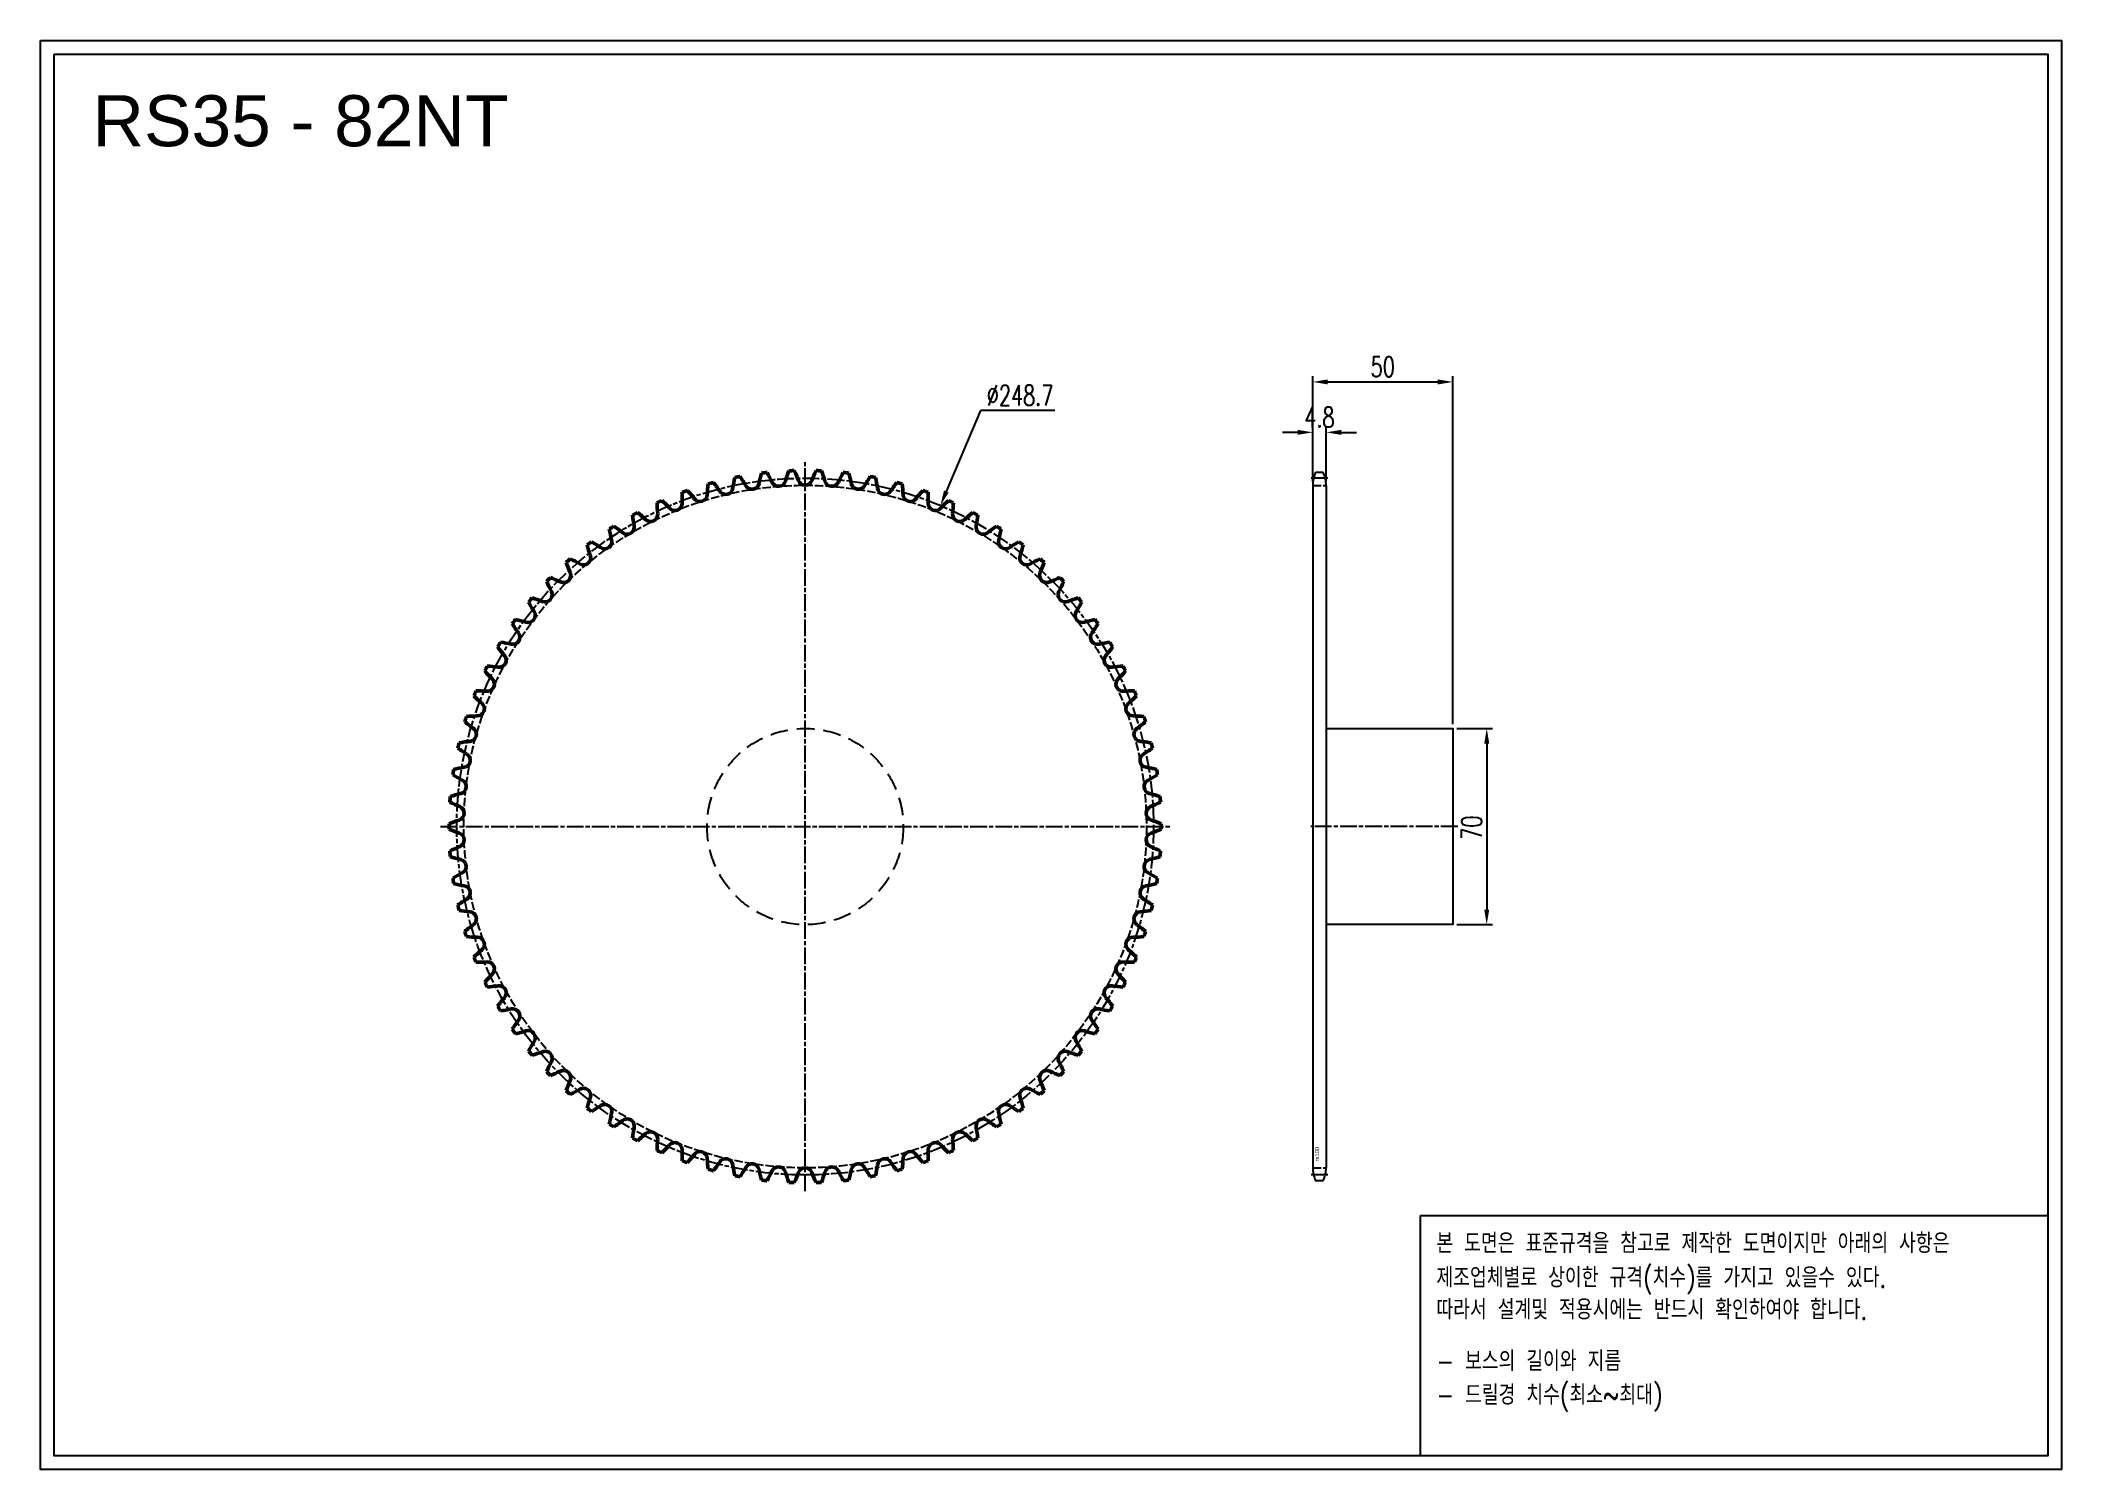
# Model space of a CAD drawing. Header units: millimetres. Extents: x -43225 to -42503, y 3815 to 4325.
import ezdxf

# ---------------------------------------------------------------- set-up
doc = ezdxf.new("R2010")
doc.units = ezdxf.units.MM
for name, pattern in [('AM_ISO02W050', [7.5, 6, -1.5]), ('AM_ISO02W050x2', [3.75, 3, -0.75]), ('AM_ISO08W050', [18, 12, -1.5, 3, -1.5]), ('AM_ISO08W050x2', [9, 6, -0.75, 1.5, -0.75]), ('HIDDEN', [9.525, 6.35, -3.175])]:
    doc.linetypes.add(name, pattern=pattern)
for name, color, linetype, lineweight in [('AM_0N', 7, 'Continuous', 50), ('AM_3N', 6, 'AM_ISO02W050', 25), ('AM_7', 4, 'AM_ISO08W050', 25), ('AM_7N', 4, 'AM_ISO08W050', 25)]:
    doc.layers.add(name, color=color, linetype=linetype, lineweight=lineweight)
doc.layers.add('HL', color=2, linetype='HIDDEN')
doc.layers.add('S-DIM', color=7, linetype='Continuous')
doc.styles.add('HAN', font='ROMANS.shx', dxfattribs={"width": 0.7, "bigfont": 'whgtxt.shx'})
doc.styles.add('HSG', font='SIMPLEX.shx', dxfattribs={"width": 0.7, "bigfont": 'HSG.shx'})
doc.styles.get("Standard").update_dxf_attribs({"font": 'arial.ttf'})
doc.dimstyles.new('APP16', dxfattribs={"dimscale": 3, "dimtxt": 2.4, "dimasz": 1.8, "dimexe": 0.7, "dimexo": 0.5, "dimgap": 0.6, "dimtad": 1, "dimtoh": 1, "dimdec": 1, "dimrnd": 0.01, "dimzin": 9, "dimdsep": 46, "dimtxsty": 'HSG', "dimcen": 0, "dimclrd": 1, "dimclre": 1, "dimclrt": 256, "dimazin": 2, "dimtp": 1, "dimtm": 1, "dimtfac": 0.5, "dimtdec": 1, "dimtofl": 0, "dimtmove": 0, "dimatfit": 3, "dimfxl": 0, "dimtvp": 1, "dimtolj": 2, "dimlwd": -1, "dimlwe": -1, "dimarcsym": 0})

# ---------------------------------------------------------------- blocks, each defined once
blk = doc.blocks.new('*D1')
at = {"layer": 'Defpoints', "color": 0, "transparency": 16777216}
for p in [(-42720.71, 4079.25), (-42720.71, 4009.25), (-42708.59, 4009.25)]:
    blk.add_point(p, dxfattribs=at)
at = {"layer": 'S-DIM', "color": 1, "transparency": 16777216}
for p, q in [((-42719.21, 4079.25), (-42706.49, 4079.25)), ((-42708.59, 4073.85), (-42708.59, 4014.65)), ((-42719.21, 4009.25), (-42706.49, 4009.25))]:
    blk.add_line(p, q, dxfattribs=at)
for points in [[(-42709.49, 4073.85), (-42707.69, 4073.85), (-42708.59, 4079.25)], [(-42709.49, 4014.65), (-42707.69, 4014.65), (-42708.59, 4009.25)]]:
    blk.add_solid(points, dxfattribs=at)
at = {"layer": 'S-DIM', "transparency": 16777216, "insert": (-42713.99, 4043.87), "char_height": 7.2, "attachment_point": 5, "rotation": 90, "style": 'HSG'}
blk.add_mtext('\\A2;70', dxfattribs=at)
blk = doc.blocks.new('*D2')
at = {"layer": 'Defpoints', "color": 0, "transparency": 16777216}
for p in [(-42765.91, 4184.94), (-42770.71, 4165.87), (-42765.91, 4165.87)]:
    blk.add_point(p, dxfattribs=at)
at = {"layer": 'S-DIM', "color": 1, "transparency": 16777216}
for p, q in [((-42776.11, 4184.94), (-42781.51, 4184.94)), ((-42770.71, 4167.37), (-42770.71, 4187.04)), ((-42765.91, 4167.37), (-42765.91, 4187.04)), ((-42760.51, 4184.94), (-42755.11, 4184.94))]:
    blk.add_line(p, q, dxfattribs=at)
for points in [[(-42776.11, 4185.84), (-42776.11, 4184.04), (-42770.71, 4184.94)], [(-42760.51, 4185.84), (-42760.51, 4184.04), (-42765.91, 4184.94)]]:
    blk.add_solid(points, dxfattribs=at)
at = {"layer": 'S-DIM', "transparency": 16777216, "insert": (-42768.31, 4190.34), "char_height": 7.2, "attachment_point": 5, "style": 'HSG'}
blk.add_mtext('\\A2;4.8', dxfattribs=at)
blk = doc.blocks.new('*D3')
at = {"layer": 'Defpoints', "color": 0, "transparency": 16777216}
for p in [(-42720.71, 4202.94), (-42770.71, 4165.87), (-42720.71, 4079.25)]:
    blk.add_point(p, dxfattribs=at)
at = {"layer": 'S-DIM', "color": 1, "transparency": 16777216}
for p, q in [((-42770.71, 4167.37), (-42770.71, 4205.04)), ((-42765.31, 4202.94), (-42726.11, 4202.94)), ((-42720.71, 4080.75), (-42720.71, 4205.04))]:
    blk.add_line(p, q, dxfattribs=at)
for points in [[(-42765.31, 4203.84), (-42765.31, 4202.04), (-42770.71, 4202.94)], [(-42726.11, 4203.84), (-42726.11, 4202.04), (-42720.71, 4202.94)]]:
    blk.add_solid(points, dxfattribs=at)
at = {"layer": 'S-DIM', "transparency": 16777216, "insert": (-42745.71, 4208.34), "char_height": 7.2, "attachment_point": 5, "style": 'HSG'}
blk.add_mtext('\\A2;50', dxfattribs=at)
blk = doc.blocks.new('*D4')
at = {"layer": 'Defpoints', "color": 0, "transparency": 16777216}
for p in [(-42903.56, 4158.84), (-43000.11, 3929.67)]:
    blk.add_point(p, dxfattribs=at)
at = {"layer": 'S-DIM', "color": 1, "transparency": 16777216}
for p, q in [((-42889.29, 4192.73), (-42901.47, 4163.81)), ((-42862.77, 4192.73), (-42889.29, 4192.73))]:
    blk.add_line(p, q, dxfattribs=at)
blk.add_solid([(-42902.3, 4164.16), (-42900.64, 4163.46), (-42903.56, 4158.84)], dxfattribs=at)
at = {"layer": 'S-DIM', "transparency": 16777216, "insert": (-42875.13, 4198.13), "char_height": 7.2, "attachment_point": 5, "style": 'HSG'}
blk.add_mtext('\\A2;∅248.7', dxfattribs=at)
blk = doc.blocks.new('notice1')
at = {"color": 4}
blk.add_lwpolyline([(-22142.12, 1735.9), (-22053.8, 1735.9), (-22053.8, 1702.07), (-22142.12, 1702.07)], close=True, dxfattribs=at)
at = {"color": 4, "style": 'HAN', "width": 0.8}
for s, p in [('본 도면은 표준규격을 참고로 제작한 도면이지만 아래의 사항은', (-22139.9, 1730.62)), ('제조업체별로 상이한 규격(치수)를 가지고 있을수 있다.', (-22139.9, 1725.78)), ('따라서 설계및 적용시에는 반드시 확인하여야 합니다.', (-22139.9, 1721.28)), ('- 보스의 길이와 지름', (-22139.9, 1714.03)), ('- 드릴경 치수(최소~최대)', (-22139.9, 1709.27))]:
    blk.add_text(s, height=2.7949, dxfattribs=at).set_placement(p)

msp = doc.modelspace()

# ---------------------------------------------------------------- linework, layer by layer
for p, q in [((-42766.98, 4170.67), (-42769.64, 4170.67)), ((-42770.71, 4165.87), (-42770.71, 3922.64)), ((-42765.91, 4165.87), (-42765.91, 3922.64)), ((-42766.98, 3917.84), (-42769.64, 3917.84))]:
    msp.add_line(p, q)
for points in [[(-43224.77, 4324.81), (-42503.44, 4324.81), (-42503.44, 3814.78), (-43224.77, 3814.78)], [(-43219.91, 4319.95), (-42508.29, 4319.95), (-42508.29, 3819.64), (-43219.91, 3819.64)]]:
    msp.add_lwpolyline(points, close=True)
msp.add_lwpolyline([(-42765.91, 4079.25), (-42720.71, 4079.25), (-42720.71, 4009.25), (-42765.91, 4009.25)])
for centre, start, end in [((-42759.41, 4165.87), 154.86334, 180), ((-42777.21, 4165.87), 0, 25.13666), ((-42759.41, 3922.64), 180, 205.13666), ((-42777.21, 3922.64), 334.86334, 0)]:
    msp.add_arc(centre, 11.3, start, end)
at = {"layer": 'AM_0N'}
for centre, radius, start, end in [((-42918.18, 4156.19), 51.21, 163.88619, 168.23171), ((-42951.84, 4044.25), 127.1, 96.1494, 97.02133), ((-43010.12, 4145.58), 51.21, 24.93902, 29.28455), ((-42909.71, 4153.29), 51.21, 159.49594, 163.84146), ((-42951.84, 4044.25), 127.1, 91.75916, 92.63108), ((-43002.19, 4149.74), 51.21, 20.54878, 24.8943), ((-42901.49, 4149.74), 51.21, 155.1057, 159.45122), ((-42951.84, 4044.25), 127.1, 87.36892, 88.24084), ((-42993.97, 4153.29), 51.21, 16.15854, 20.50406), ((-42893.56, 4145.58), 51.21, 150.71545, 155.06098), ((-42951.84, 4044.25), 127.1, 82.97867, 83.8506), ((-42985.5, 4156.19), 51.21, 11.76829, 16.11381), ((-42944.57, 4160.92), 51.21, 177.05692, 181.40244), ((-42951.84, 4044.25), 127.1, 109.32013, 110.19206), ((-43031.67, 4129.63), 51.21, 38.10976, 42.45528), ((-42989.36, 4162.82), 2.57, 218.10976, 357.0122), ((-42935.66, 4160.02), 51.21, 172.66667, 177.0122), ((-42951.84, 4044.25), 127.1, 104.92989, 105.80182), ((-43024.9, 4135.49), 51.21, 33.71951, 38.06503), ((-42980.18, 4165.35), 2.57, 213.71951, 352.62195), ((-42926.85, 4158.44), 51.21, 168.27643, 172.62195), ((-42951.84, 4044.25), 127.1, 100.53965, 101.41157), ((-43017.7, 4140.82), 51.21, 29.32927, 33.67479), ((-42970.82, 4167.16), 2.57, 209.32927, 348.23171), ((-42961.36, 4168.25), 2.57, 204.93902, 343.84146), ((-42951.84, 4168.62), 2.57, 200.54878, 339.45122), ((-42942.32, 4168.25), 2.57, 196.15854, 335.06098), ((-42932.85, 4167.16), 2.57, 191.76829, 330.67073), ((-42885.98, 4140.82), 51.21, 146.32521, 150.67073), ((-42951.84, 4044.25), 127.1, 78.58843, 79.46035), ((-42976.83, 4158.44), 51.21, 7.37805, 11.72357), ((-42923.5, 4165.35), 2.57, 187.37805, 326.28049), ((-42878.78, 4135.49), 51.21, 141.93497, 146.28049), ((-42951.84, 4044.25), 127.1, 74.19818, 75.07011), ((-42968.01, 4160.02), 51.21, 2.9878, 7.33333), ((-42914.32, 4162.82), 2.57, 182.9878, 321.89024), ((-42872.01, 4129.63), 51.21, 137.54472, 141.89024), ((-42951.84, 4044.25), 127.1, 69.80794, 70.67987), ((-42959.11, 4160.92), 51.21, 358.59756, 2.94308), ((-42951.84, 4044.25), 127.1, 118.10062, 118.97255), ((-42962.47, 4160.66), 51.21, 185.83741, 190.18293), ((-43043.77, 4116.45), 51.21, 46.89024, 51.23576), ((-43007.02, 4155.7), 2.57, 226.89024, 5.79268), ((-42951.84, 4044.25), 127.1, 113.71038, 114.5823), ((-42953.52, 4161.13), 51.21, 181.44716, 185.79268), ((-43037.97, 4123.27), 51.21, 42.5, 46.84552), ((-42998.33, 4159.6), 2.57, 222.5, 1.40244), ((-42905.35, 4159.6), 2.57, 178.59756, 317.5), ((-42865.7, 4123.27), 51.21, 133.15448, 137.5), ((-42951.84, 4044.25), 127.1, 65.4177, 66.28962), ((-42896.66, 4155.7), 2.57, 174.20732, 313.10976), ((-42950.15, 4161.13), 51.21, 354.20732, 358.55284), ((-42859.91, 4116.45), 51.21, 128.76424, 133.10976), ((-42951.84, 4044.25), 127.1, 61.02745, 61.89938), ((-42941.21, 4160.66), 51.21, 349.81707, 354.16259), ((-42951.84, 4044.25), 127.1, 122.49087, 123.36279), ((-42971.35, 4159.5), 51.21, 190.22765, 194.57317), ((-43049.03, 4109.2), 51.21, 51.28049, 55.62601), ((-43015.39, 4151.15), 2.57, 231.28049, 10.18293), ((-42888.29, 4151.15), 2.57, 169.81707, 308.71951), ((-42854.65, 4109.2), 51.21, 124.37399, 128.71951), ((-42951.84, 4044.25), 127.1, 56.63721, 57.50913), ((-42932.33, 4159.5), 51.21, 345.42683, 349.77235), ((-43030.96, 4140.2), 2.57, 240.06098, 18.96341), ((-42951.84, 4044.25), 127.1, 126.88111, 127.75304), ((-42980.11, 4157.67), 51.21, 194.61789, 198.96341), ((-43053.71, 4101.57), 51.21, 55.67073, 60.01625), ((-43023.39, 4145.97), 2.57, 235.67073, 14.57317), ((-42880.29, 4145.97), 2.57, 165.42683, 304.32927), ((-42849.97, 4101.57), 51.21, 119.98375, 124.32927), ((-42951.84, 4044.25), 127.1, 52.24696, 53.11889), ((-42872.71, 4140.2), 2.57, 161.03659, 299.93902), ((-42923.57, 4157.67), 51.21, 341.03659, 345.38211), ((-43038.08, 4133.86), 2.57, 244.45122, 23.35366), ((-42951.84, 4044.25), 127.1, 131.27135, 132.14328), ((-42988.71, 4155.17), 51.21, 199.00814, 203.35366), ((-43057.8, 4093.6), 51.21, 60.06098, 64.4065), ((-42845.88, 4093.6), 51.21, 115.5935, 119.93902), ((-42865.6, 4133.86), 2.57, 156.64634, 295.54878), ((-42951.84, 4044.25), 127.1, 47.85672, 48.72865), ((-42914.97, 4155.17), 51.21, 336.64634, 340.99186), ((-43044.68, 4127), 2.57, 248.84146, 27.7439), ((-42951.84, 4044.25), 127.1, 135.6616, 136.53352), ((-42997.09, 4152.03), 51.21, 203.39838, 207.7439), ((-43061.27, 4085.35), 51.21, 64.45122, 68.79674), ((-42842.41, 4085.35), 51.21, 111.20326, 115.54878), ((-42858.99, 4127), 2.57, 152.2561, 291.15854), ((-42906.58, 4152.03), 51.21, 332.2561, 336.60162), ((-42951.84, 4044.25), 127.1, 43.46648, 44.3384), ((-43050.74, 4119.65), 2.57, 253.23171, 32.13415), ((-42951.84, 4044.25), 127.1, 140.05184, 140.92377), ((-43005.21, 4148.25), 51.21, 207.78863, 212.13415), ((-43064.09, 4076.85), 51.21, 68.84146, 73.18698), ((-42839.59, 4076.85), 51.21, 106.81302, 111.15854), ((-42852.93, 4119.65), 2.57, 147.86585, 286.76829), ((-42898.47, 4148.25), 51.21, 327.86585, 332.21137), ((-42951.84, 4044.25), 127.1, 39.07623, 39.94816), ((-43056.23, 4111.85), 2.57, 257.62195, 36.52439), ((-42951.84, 4044.25), 127.1, 144.44209, 145.31401), ((-43013.01, 4143.86), 51.21, 212.17887, 216.52439), ((-43066.26, 4068.16), 51.21, 73.23171, 77.57723), ((-42837.42, 4068.16), 51.21, 102.42277, 106.76829), ((-42847.45, 4111.85), 2.57, 143.47561, 282.37805), ((-42890.66, 4143.86), 51.21, 323.47561, 327.82113), ((-42951.84, 4044.25), 127.1, 34.68599, 35.55791), ((-42951.84, 4044.25), 127.1, 148.83233, 149.70426), ((-43020.46, 4138.88), 51.21, 216.56911, 220.91463), ((-43061.09, 4103.66), 2.57, 262.0122, 40.91463), ((-43067.75, 4059.33), 51.21, 77.62195, 81.96747), ((-42835.93, 4059.33), 51.21, 98.03253, 102.37805), ((-42842.58, 4103.66), 2.57, 139.08537, 277.9878), ((-42883.22, 4138.88), 51.21, 319.08537, 323.43089), ((-42951.84, 4044.25), 127.1, 30.29574, 31.16767), ((-42951.84, 4044.25), 127.1, 153.22257, 154.0945), ((-43027.5, 4133.35), 51.21, 220.95936, 225.30488), ((-43068.57, 4050.41), 51.21, 82.0122, 86.35772), ((-42835.11, 4050.41), 51.21, 93.64228, 97.9878), ((-42876.18, 4133.35), 51.21, 314.69512, 319.04064), ((-42951.84, 4044.25), 127.1, 25.9055, 26.77743), ((-42951.84, 4044.25), 127.1, 157.61282, 158.48474), ((-43034.1, 4127.3), 51.21, 225.3496, 229.69512), ((-43068.7, 4041.46), 51.21, 86.40244, 90.74796), ((-43065.32, 4095.13), 2.57, 266.40244, 45.30488), ((-42838.36, 4095.13), 2.57, 134.69512, 273.59756), ((-42834.98, 4041.46), 51.21, 89.25204, 93.59756), ((-42869.58, 4127.3), 51.21, 310.30488, 314.6504), ((-42951.84, 4044.25), 127.1, 21.51526, 22.38718), ((-42951.84, 4044.25), 127.1, 162.00306, 162.87499), ((-43068.14, 4032.52), 51.21, 90.79268, 95.1382), ((-43068.88, 4086.29), 2.57, 270.79268, 49.69512), ((-42834.8, 4086.29), 2.57, 130.30488, 269.20732), ((-42835.54, 4032.52), 51.21, 84.8618, 89.20732), ((-42951.84, 4044.25), 127.1, 17.12501, 17.99694), ((-43040.22, 4120.76), 51.21, 229.73984, 234.08537), ((-43071.76, 4077.21), 2.57, 275.18293, 54.08537), ((-42831.92, 4077.21), 2.57, 125.91463, 264.81707), ((-42863.46, 4120.76), 51.21, 305.91463, 310.26016), ((-42951.84, 4044.25), 127.1, 166.39331, 167.26523), ((-43045.81, 4113.77), 51.21, 234.13009, 238.47561), ((-43066.9, 4023.65), 51.21, 95.18293, 99.52845), ((-43073.93, 4067.93), 2.57, 279.57317, 58.47561), ((-42829.75, 4067.93), 2.57, 121.52439, 260.42683), ((-42836.78, 4023.65), 51.21, 80.47155, 84.81707), ((-42857.87, 4113.77), 51.21, 301.52439, 305.86991), ((-42951.84, 4044.25), 127.1, 12.73477, 13.60669), ((-42951.84, 4044.25), 127.1, 170.78355, 171.65547), ((-43050.86, 4106.37), 51.21, 238.52033, 242.86585), ((-43064.99, 4014.91), 51.21, 99.57317, 103.91869), ((-42838.69, 4014.91), 51.21, 76.08131, 80.42683), ((-42852.82, 4106.37), 51.21, 297.13415, 301.47967), ((-42951.84, 4044.25), 127.1, 8.34453, 9.21645), ((-42951.84, 4044.25), 127.1, 175.17379, 176.04572), ((-43062.41, 4006.33), 51.21, 103.96341, 108.30894), ((-43075.38, 4058.52), 2.57, 283.96341, 62.86585), ((-42828.3, 4058.52), 2.57, 117.13415, 256.03659), ((-42841.27, 4006.33), 51.21, 71.69106, 76.03659), ((-42951.84, 4044.25), 127.1, 3.95428, 4.82621), ((-43055.32, 4098.61), 51.21, 242.91058, 247.2561), ((-43076.11, 4049.02), 2.57, 288.35366, 67.2561), ((-42827.57, 4049.02), 2.57, 112.7439, 251.64634), ((-42848.36, 4098.61), 51.21, 292.7439, 297.08942), ((-43059.18, 3997.98), 51.21, 108.35366, 112.69918), ((-42951.84, 4044.25), 127.1, 179.56404, 180.43596), ((-43059.18, 4090.53), 51.21, 247.30082, 251.64634), ((-43076.11, 4039.49), 2.57, 292.7439, 71.64634), ((-42827.57, 4039.49), 2.57, 108.35366, 247.2561), ((-42844.5, 3997.98), 51.21, 67.30082, 71.64634), ((-42844.5, 4090.53), 51.21, 288.35366, 292.69918), ((-42951.84, 4044.25), 127.1, 359.56404, 0.43596), ((-43055.32, 3989.9), 51.21, 112.7439, 117.08942), ((-42951.84, 4044.25), 127.1, 183.95428, 184.82621), ((-43062.41, 4082.17), 51.21, 251.69106, 256.03659), ((-43075.38, 4029.99), 2.57, 297.13415, 76.03659), ((-42828.3, 4029.99), 2.57, 103.96341, 242.86585), ((-42841.27, 4082.17), 51.21, 283.96341, 288.30894), ((-42848.36, 3989.9), 51.21, 62.91058, 67.2561), ((-42951.84, 4044.25), 127.1, 355.17379, 356.04572), ((-43050.86, 3982.14), 51.21, 117.13415, 121.47967), ((-42951.84, 4044.25), 127.1, 188.34453, 189.21645), ((-42852.82, 3982.14), 51.21, 58.52033, 62.86585), ((-42951.84, 4044.25), 127.1, 350.78355, 351.65547), ((-43064.99, 4073.6), 51.21, 256.08131, 260.42683), ((-43045.81, 3974.74), 51.21, 121.52439, 125.86991), ((-43073.93, 4020.57), 2.57, 301.52439, 80.42683), ((-42829.75, 4020.57), 2.57, 99.57317, 238.47561), ((-42857.87, 3974.74), 51.21, 54.13009, 58.47561), ((-42838.69, 4073.6), 51.21, 279.57317, 283.91869), ((-42951.84, 4044.25), 127.1, 192.73477, 193.60669), ((-43066.9, 4064.85), 51.21, 260.47155, 264.81707), ((-43071.76, 4011.3), 2.57, 305.91463, 84.81707), ((-42831.92, 4011.3), 2.57, 95.18293, 234.08537), ((-42836.78, 4064.85), 51.21, 275.18293, 279.52845), ((-42951.84, 4044.25), 127.1, 346.39331, 347.26523), ((-43040.22, 3967.75), 51.21, 125.91463, 130.26016), ((-42951.84, 4044.25), 127.1, 197.12501, 197.99694), ((-43068.14, 4055.98), 51.21, 264.8618, 269.20732), ((-43068.88, 4002.22), 2.57, 310.30488, 89.20732), ((-42834.8, 4002.22), 2.57, 90.79268, 229.69512), ((-42835.54, 4055.98), 51.21, 270.79268, 275.1382), ((-42863.46, 3967.75), 51.21, 49.73984, 54.08537), ((-42951.84, 4044.25), 127.1, 342.00306, 342.87499), ((-43034.1, 3961.21), 51.21, 130.30488, 134.6504), ((-42951.84, 4044.25), 127.1, 201.51526, 202.38718), ((-42869.58, 3961.21), 51.21, 45.3496, 49.69512), ((-42951.84, 4044.25), 127.1, 337.61282, 338.48474), ((-43068.7, 4047.05), 51.21, 269.25204, 273.59756), ((-43027.5, 3955.16), 51.21, 134.69512, 139.04064), ((-43065.32, 3993.38), 2.57, 314.69512, 93.59756), ((-42838.36, 3993.38), 2.57, 86.40244, 225.30488), ((-42876.18, 3955.16), 51.21, 40.95936, 45.30488), ((-42834.98, 4047.05), 51.21, 266.40244, 270.74796), ((-42951.84, 4044.25), 127.1, 205.9055, 206.77743), ((-43068.57, 4038.09), 51.21, 273.64228, 277.9878), ((-43020.46, 3949.62), 51.21, 139.08537, 143.43089), ((-43061.09, 3984.84), 2.57, 319.08537, 97.9878), ((-42842.58, 3984.84), 2.57, 82.0122, 220.91463), ((-42883.22, 3949.62), 51.21, 36.56911, 40.91463), ((-42835.11, 4038.09), 51.21, 262.0122, 266.35772), ((-42951.84, 4044.25), 127.1, 333.22257, 334.0945), ((-42951.84, 4044.25), 127.1, 210.29574, 211.16767), ((-43067.75, 4029.17), 51.21, 278.03253, 282.37805), ((-43056.23, 3976.65), 2.57, 323.47561, 102.37805), ((-43013.01, 3944.65), 51.21, 143.47561, 147.82113), ((-42847.45, 3976.65), 2.57, 77.62195, 216.52439), ((-42890.66, 3944.65), 51.21, 32.17887, 36.52439), ((-42835.93, 4029.17), 51.21, 257.62195, 261.96747), ((-42951.84, 4044.25), 127.1, 328.83233, 329.70426), ((-42951.84, 4044.25), 127.1, 214.68599, 215.55791), ((-43066.26, 4020.35), 51.21, 282.42277, 286.76829), ((-43050.74, 3968.86), 2.57, 327.86585, 106.76829), ((-43005.21, 3940.26), 51.21, 147.86585, 152.21137), ((-42852.93, 3968.86), 2.57, 73.23171, 212.13415), ((-42898.47, 3940.26), 51.21, 27.78863, 32.13415), ((-42837.42, 4020.35), 51.21, 253.23171, 257.57723), ((-42951.84, 4044.25), 127.1, 324.44209, 325.31401), ((-42951.84, 4044.25), 127.1, 219.07623, 219.94816), ((-43064.09, 4011.66), 51.21, 286.81302, 291.15854), ((-43044.68, 3961.51), 2.57, 332.2561, 111.15854), ((-42997.09, 3936.48), 51.21, 152.2561, 156.60162), ((-42858.99, 3961.51), 2.57, 68.84146, 207.7439), ((-42906.58, 3936.48), 51.21, 23.39838, 27.7439), ((-42839.59, 4011.66), 51.21, 248.84146, 253.18698), ((-42951.84, 4044.25), 127.1, 320.05184, 320.92377), ((-42951.84, 4044.25), 127.1, 223.46648, 224.3384), ((-43061.27, 4003.16), 51.21, 291.20326, 295.54878), ((-43038.08, 3954.65), 2.57, 336.64634, 115.54878), ((-42988.71, 3933.33), 51.21, 156.64634, 160.99186), ((-42865.6, 3954.65), 2.57, 64.45122, 203.35366), ((-42914.97, 3933.33), 51.21, 19.00814, 23.35366), ((-42842.41, 4003.16), 51.21, 244.45122, 248.79674), ((-42951.84, 4044.25), 127.1, 315.6616, 316.53352), ((-42951.84, 4044.25), 127.1, 227.85672, 228.72865), ((-43057.8, 3994.9), 51.21, 295.5935, 299.93902), ((-43030.96, 3948.31), 2.57, 341.03659, 119.93902), ((-42980.11, 3930.83), 51.21, 161.03659, 165.38211), ((-42872.71, 3948.31), 2.57, 60.06098, 198.96341), ((-42923.57, 3930.83), 51.21, 14.61789, 18.96341), ((-42845.88, 3994.9), 51.21, 240.06098, 244.4065), ((-42951.84, 4044.25), 127.1, 311.27135, 312.14328), ((-42951.84, 4044.25), 127.1, 232.24696, 233.11889), ((-43053.71, 3986.94), 51.21, 299.98375, 304.32927), ((-43023.39, 3942.53), 2.57, 345.42683, 124.32927), ((-42971.35, 3929), 51.21, 165.42683, 169.77235), ((-43049.03, 3979.31), 51.21, 304.37399, 308.71951), ((-43015.39, 3937.35), 2.57, 349.81707, 128.71951), ((-42888.29, 3937.35), 2.57, 51.28049, 190.18293), ((-42854.65, 3979.31), 51.21, 231.28049, 235.62601), ((-42880.29, 3942.53), 2.57, 55.67073, 194.57317), ((-42932.33, 3929), 51.21, 10.22765, 14.57317), ((-42849.97, 3986.94), 51.21, 235.67073, 240.01625), ((-42951.84, 4044.25), 127.1, 306.88111, 307.75304), ((-42951.84, 4044.25), 127.1, 236.63721, 237.50913), ((-42962.47, 3927.85), 51.21, 169.81707, 174.16259), ((-42951.84, 4044.25), 127.1, 241.02745, 241.89938), ((-43043.77, 3972.06), 51.21, 308.76424, 313.10976), ((-43007.02, 3932.8), 2.57, 354.20732, 133.10976), ((-42953.52, 3927.38), 51.21, 174.20732, 178.55284), ((-42998.33, 3928.91), 2.57, 358.59756, 137.5), ((-42905.35, 3928.91), 2.57, 42.5, 181.40244), ((-42896.66, 3932.8), 2.57, 46.89024, 185.79268), ((-42950.15, 3927.38), 51.21, 1.44716, 5.79268), ((-42859.91, 3972.06), 51.21, 226.89024, 231.23576), ((-42951.84, 4044.25), 127.1, 298.10062, 298.97255), ((-42941.21, 3927.85), 51.21, 5.83741, 10.18293), ((-42951.84, 4044.25), 127.1, 302.49087, 303.36279), ((-42951.84, 4044.25), 127.1, 245.4177, 246.28962), ((-43037.97, 3965.23), 51.21, 313.15448, 317.5), ((-42944.57, 3927.59), 51.21, 178.59756, 182.94308), ((-42951.84, 4044.25), 127.1, 249.80794, 250.67987), ((-43031.67, 3958.87), 51.21, 317.54472, 321.89024), ((-42989.36, 3925.68), 2.57, 2.9878, 141.89024), ((-42935.66, 3928.49), 51.21, 182.9878, 187.33333), ((-43024.9, 3953.01), 51.21, 321.93497, 326.28049), ((-42980.18, 3923.16), 2.57, 7.37805, 146.28049), ((-42923.5, 3923.16), 2.57, 33.71951, 172.62195), ((-42878.78, 3953.01), 51.21, 213.71951, 218.06503), ((-42968.01, 3928.49), 51.21, 352.66667, 357.0122), ((-42914.32, 3925.68), 2.57, 38.10976, 177.0122), ((-42872.01, 3958.87), 51.21, 218.10976, 222.45528), ((-42951.84, 4044.25), 127.1, 289.32013, 290.19206), ((-42959.11, 3927.59), 51.21, 357.05692, 1.40244), ((-42865.7, 3965.23), 51.21, 222.5, 226.84552), ((-42951.84, 4044.25), 127.1, 293.71038, 294.5823), ((-42951.84, 4044.25), 127.1, 254.19818, 255.07011), ((-42926.85, 3930.07), 51.21, 187.37805, 191.72357), ((-42951.84, 4044.25), 127.1, 258.58843, 259.46035), ((-43017.7, 3947.69), 51.21, 326.32521, 330.67073), ((-42970.82, 3921.35), 2.57, 11.76829, 150.67073), ((-42918.18, 3932.31), 51.21, 191.76829, 196.11381), ((-42951.84, 4044.25), 127.1, 262.97867, 263.8506), ((-43010.12, 3942.93), 51.21, 330.71545, 335.06098), ((-42961.36, 3920.25), 2.57, 16.15854, 155.06098), ((-42909.71, 3935.22), 51.21, 196.15854, 200.50406), ((-42951.84, 4044.25), 127.1, 267.36892, 268.24084), ((-43002.19, 3938.76), 51.21, 335.1057, 339.45122), ((-42951.84, 3919.89), 2.57, 20.54878, 159.45122), ((-42901.49, 3938.76), 51.21, 200.54878, 204.8943), ((-42951.84, 4044.25), 127.1, 271.75916, 272.63108), ((-42993.97, 3935.22), 51.21, 339.49594, 343.84146), ((-42942.32, 3920.25), 2.57, 24.93902, 163.84146), ((-42893.56, 3942.93), 51.21, 204.93902, 209.28455), ((-42951.84, 4044.25), 127.1, 276.1494, 277.02133), ((-42985.5, 3932.31), 51.21, 343.88619, 348.23171), ((-42932.85, 3921.35), 2.57, 29.32927, 168.23171), ((-42885.98, 3947.69), 51.21, 209.32927, 213.67479), ((-42951.84, 4044.25), 127.1, 280.53965, 281.41157), ((-42976.83, 3930.07), 51.21, 348.27643, 352.62195), ((-42951.84, 4044.25), 127.1, 284.92989, 285.80182)]:
    msp.add_arc(centre, radius, start, end, dxfattribs=at)
at = {"layer": 'AM_3N', "linetype": 'AM_ISO02W050x2'}
for p, q in [((-42770.71, 4166.03), (-42765.91, 4166.03)), ((-42770.71, 3922.48), (-42765.91, 3922.48))]:
    msp.add_line(p, q, dxfattribs=at)
msp.add_circle((-42951.84, 4044.25), 121.8, dxfattribs=at)
at = {"layer": 'AM_7', "linetype": 'AM_ISO08W050x2'}
for p, q in [((-42765.25, 4168.59), (-42771.36, 4168.59)), ((-42718.95, 4044.25), (-42771.36, 4044.25)), ((-42765.25, 3919.91), (-42771.36, 3919.91))]:
    msp.add_line(p, q, dxfattribs=at)
msp.add_circle((-42951.84, 4044.25), 124.34, dxfattribs=at)
at = {"layer": 'AM_7N', "linetype": 'AM_ISO08W050x2'}
for p, q in [((-42951.84, 3914.15), (-42951.84, 4174.36)), ((-43081.94, 4044.25), (-42821.73, 4044.25))]:
    msp.add_line(p, q, dxfattribs=at)
at = {"layer": 'HL'}
msp.add_circle((-42951.84, 4044.25), 35, dxfattribs=at)

# ---------------------------------------------------------------- block references
at = {"xscale": 2.535, "yscale": 2.535, "zscale": 2.535}
msp.add_blockref('notice1', (13398.08, -495.1), dxfattribs=at)

# ---------------------------------------------------------------- texts
msp.add_text('RS35 - 82NT', height=18.2155).set_placement((-43206.19, 4287.04))
at = {"insert": (-42769.92, 3924.7), "char_height": 1.512, "width": 6.5009, "attachment_point": 1, "rotation": 90}
msp.add_mtext('rs100', dxfattribs=at)

# ---------------------------------------------------------------- dimensions: what is measured, and where the dimension line sits
at = {"layer": 'S-DIM'}
dim = msp.add_linear_dim(base=(-42720.71, 4202.94), p1=(-42770.71, 4165.87), p2=(-42720.71, 4079.25), dimstyle='APP16', dxfattribs=at)
dim.commit()
dim.dimension.update_dxf_attribs({"geometry": '*D3', "text_midpoint": (-42745.71, 4208.34)})
dim = msp.add_diameter_dim_2p(p1=(-43000.11, 3929.67), p2=(-42903.56, 4158.84), dimstyle='APP16', dxfattribs=at)
dim.commit()
dim.dimension.update_dxf_attribs({"geometry": '*D4', "text_midpoint": (-42875.13, 4192.73), "dimtype": 131})
dim = msp.add_linear_dim(base=(-42765.91, 4184.94), p1=(-42770.71, 4165.87), p2=(-42765.91, 4165.87), dimstyle='APP16', dxfattribs=at)
dim.commit()
dim.dimension.update_dxf_attribs({"geometry": '*D2', "text_midpoint": (-42768.31, 4184.94), "dimtype": 128})
dim = msp.add_linear_dim(base=(-42708.59, 4009.25), p1=(-42720.71, 4079.25), p2=(-42720.71, 4009.25), angle=90, dimstyle='APP16', dxfattribs=at)
dim.commit()
dim.dimension.update_dxf_attribs({"geometry": '*D1', "text_midpoint": (-42708.59, 4043.87), "dimtype": 128})

doc.saveas('drawing.dxf')
